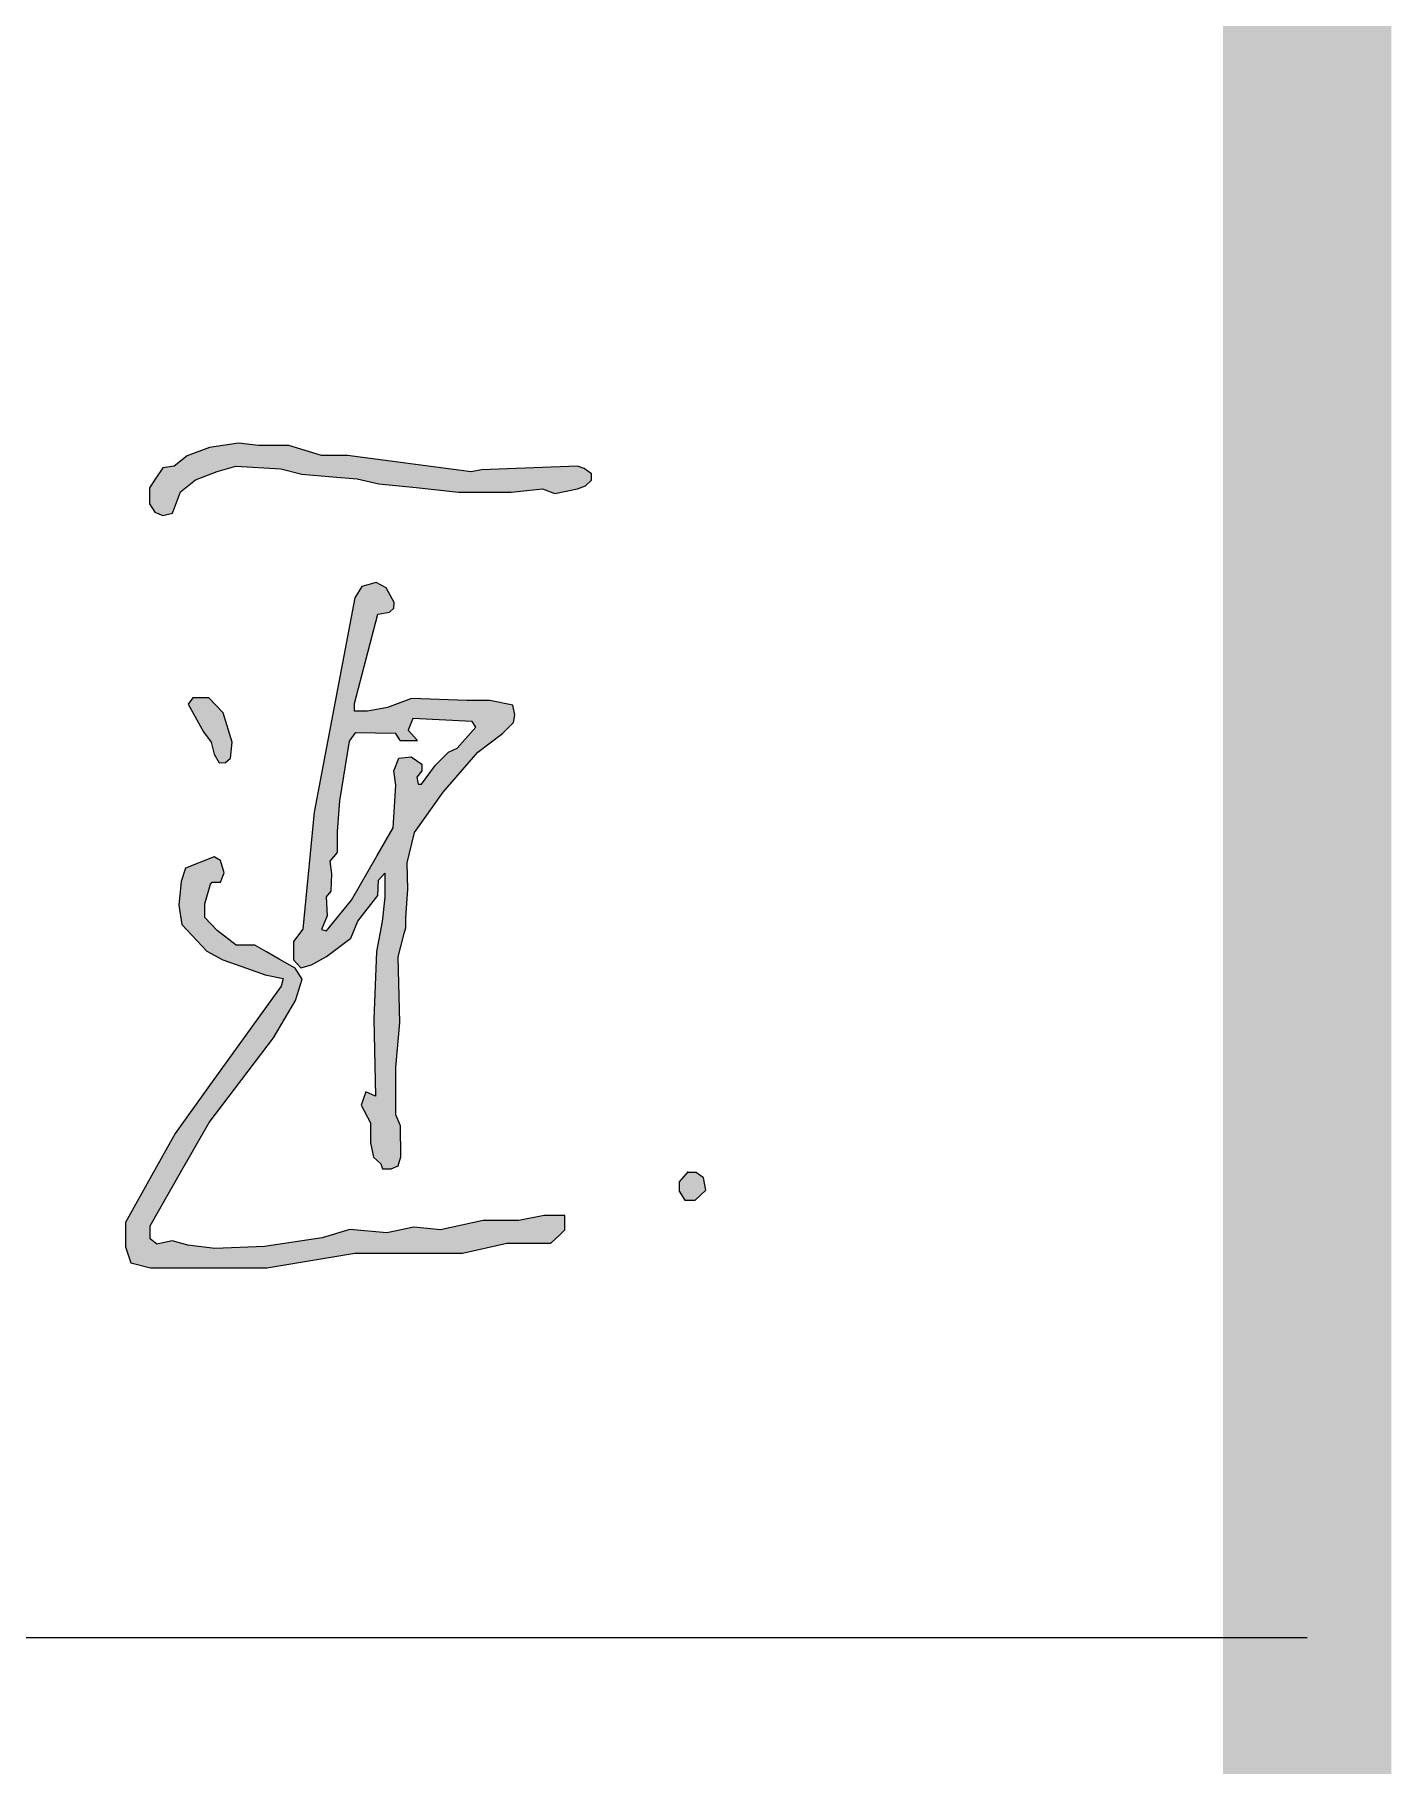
# Model space of a CAD drawing. Extents: x -417156 to 1571408, y 205758 to 1045562.
# Drawn here: x 1390286 to 1391898, y 910179 to 912235 of the extents above; entities that cross this region are included whole.
import ezdxf

# ---------------------------------------------------------------- set-up
doc = ezdxf.new("R2010")
doc.units = 0
doc.header["$LTSCALE"] = 1000
doc.header["$MEASUREMENT"] = 0
doc.layers.get('0').update_dxf_attribs({"linetype": 'CONTINUOUS'})
doc.layers.add('PUB_TITLE', color=4, linetype='CONTINUOUS')

msp = doc.modelspace()

# ---------------------------------------------------------------- hatches: boundary and pattern name
h = msp.add_hatch(color=256)
h.paths.add_polyline_path([(1389849.1, 911410), (1389858.1, 911422.8), (1389853.6, 911433.3), (1389853.7, 911449.2), (1389842.8, 911458.8), (1389831.9, 911465.8), (1389824.9, 911465.8), (1389819, 911455.7), (1389819.9, 911444.7), (1389825.5, 911372.7), (1389829.4, 911356.9), (1389827.2, 911314.8), (1389773.2, 911305.6), (1389734.8, 911296), (1389690.6, 911278.9), (1389648.6, 911262.6), (1389643.9, 911254.5), (1389647.1, 911241.8), (1389659.6, 911235.4), (1389676.4, 911226.7), (1389694, 911212.3), (1389700.1, 911216.4), (1389703.7, 911229.9), (1389687.6, 911246.6), (1389692.4, 911254.2), (1389726.4, 911267), (1389767.2, 911275.9), (1389825.1, 911288.5), (1389825.1, 911205.4), (1389822.1, 911199.9), (1389811.5, 911209.8), (1389798.8, 911209.8), (1389770.4, 911201), (1389755.8, 911178.5), (1389736.4, 911148.3), (1389731.4, 911109.5), (1389723.9, 911050.8), (1389730.4, 911018.9), (1389755.8, 911004.1), (1389795.2, 910999), (1389812.7, 911007.8), (1389799.6, 910757.4), (1389787.7, 910664.6), (1389792.4, 910652.4), (1389796.1, 910642.5), (1389813.4, 910642.5), (1389824.9, 910664.4), (1389827, 910728.7), (1389836.5, 911021.6), (1389865.4, 911039.3), (1389947, 911109.6), (1389973.9, 911143.5), (1389974, 911151.5), (1389960.6, 911145.1), (1389897.6, 911090), (1389872.3, 911070.4), (1389841.5, 911055.5), (1389850.9, 911292.4), (1389869.4, 911293.9), (1389918.1, 911306.2), (1389980.6, 911322.1), (1390004.8, 911336.2), (1390004.8, 911347.9), (1389989.1, 911360.2), (1389963.5, 911356.6), (1389925.2, 911351.2), (1389904, 911351.2), (1389890.5, 911356.7), (1389882.2, 911356.7), (1389880.6, 911351.2), (1389883.3, 911345.2), (1389905.1, 911331.2), (1389890, 911325.7), (1389855.6, 911323.6), (1389856.9, 911355.9)])
h.paths.add_polyline_path([(1389806.9, 911183.8), (1389816.2, 911177.7), (1389821.1, 911168.4), (1389813.8, 911151.3), (1389813.8, 911105.4), (1389816.2, 911037.9), (1389795.6, 911028.7), (1389789, 911025.9), (1389769.1, 911028.7), (1389759.6, 911034), (1389756.9, 911047.2), (1389753.3, 911064.8), (1389758.5, 911099.7), (1389766.6, 911141.5), (1389782.9, 911174.9)], flags=16)
h.paths.add_polyline_path([(1390162.1, 911503.6), (1390147.5, 911512), (1390124, 911515.1), (1390062.4, 911523.1), (1390032.9, 911527), (1390018.9, 911519.6), (1390009.9, 911504.9), (1390003.9, 911486.7), (1390003.9, 911463.4), (1390007, 911446.1), (1390013, 911432.9), (1390022.6, 911431.3), (1390022.6, 911451.6), (1390022.6, 911468.9), (1390029.3, 911488.6), (1390043.1, 911495.6), (1390100.7, 911489.3), (1390141.8, 911484.8), (1390156, 911474.9), (1390167.7, 911474.9), (1390175.5, 911481.5), (1390172.2, 911495.6)])
h.paths.add_polyline_path([(1390014.3, 911226), (1390024.6, 911256.5), (1390044.8, 911286.5), (1390054.6, 911311.1), (1390047, 911326.7), (1390036.9, 911326.7), (1390011.9, 911298.1), (1389993.1, 911248.2), (1389972.7, 911194.2), (1389969.9, 911149.5), (1389974, 911151.5), (1389973.9, 911143.5), (1389967.2, 911135), (1389967.8, 911105), (1389953.5, 911012.5), (1389953.5, 910992.5), (1389943.1, 910928.4), (1389946.5, 910917.4), (1389953.9, 910906.1), (1389965.3, 910906.1), (1389980.6, 910918), (1389976.5, 910935.5), (1389987.5, 910955.9), (1389994.8, 910988.1), (1389998.9, 911012.2), (1390002.7, 911009.7), (1390002.7, 911002.6), (1390003.9, 911000.3), (1390019.4, 910971), (1390046.8, 910944.8), (1390069.8, 910950), (1390098.2, 910979.4), (1390119.6, 911036.1), (1390128.1, 911079.4), (1390122.7, 911142.8), (1390171, 911180.9), (1390213.4, 911221.4), (1390229.2, 911238.3), (1390221.9, 911243.1), (1390178.2, 911213.4), (1390124.3, 911173.2), (1390122.3, 911180.6), (1390101.9, 911254.6), (1390089.6, 911276.2), (1390072, 911285.4), (1390052.7, 911265.8), (1390035.6, 911232.8), (1390014.5, 911180), (1390009.6, 911162.3), (1389998.1, 911120.6), (1389998.1, 911101.9), (1389994.7, 911082.4), (1389984.7, 911019.7), (1389980.9, 911001.5), (1389974.1, 911001.5), (1389987.3, 911073.4), (1389996.2, 911143.6), (1390004.8, 911183)])
h.paths.add_polyline_path([(1390037.8, 911206.6), (1390049.9, 911229.3), (1390061.3, 911250.6), (1390073.2, 911252.1), (1390086.5, 911205.5), (1390096.7, 911151.6), (1390038.4, 911109.5), (1390013.8, 911087.3), (1390012.1, 911077.9), (1390010.7, 911069.9), (1390004.7, 911069.4), (1390010.2, 911105.9), (1390016.3, 911131.4), (1390019.8, 911158.9), (1390025.9, 911184.2)], flags=16)
h.paths.add_polyline_path([(1390093.1, 911116.5), (1390097.5, 911113.6), (1390098.8, 911103.4), (1390098.8, 911066.4), (1390093.8, 911049.7), (1390080.3, 911004.8), (1390062.2, 910978.8), (1390052.7, 910976.1), (1390043, 910976.1), (1390031, 911002.1), (1390021.8, 911022.1), (1390026.7, 911047), (1390039.4, 911068.1), (1390065.1, 911091.2)], flags=16)
h.paths.add_polyline_path([(1390524.5, 911722.6), (1390578.2, 911719.7), (1390603.3, 911713.4), (1390640.1, 911710.3), (1390668.7, 911707.8), (1390694.7, 911701.9), (1390739, 911697.3), (1390789.4, 911692.1), (1390852, 911692.1), (1390889, 911696), (1390903.7, 911690.3), (1390930.7, 911696), (1390940.3, 911699.5), (1390947.4, 911706.1), (1390947.4, 911713.8), (1390938.6, 911720.1), (1390930.8, 911722.8), (1390837.2, 911719.1), (1390816.6, 911718.3), (1390804.3, 911716.1), (1390657.3, 911735.6), (1390626.4, 911735.6), (1390587.6, 911747.4), (1390551.8, 911747.4), (1390527.7, 911750.1), (1390493.3, 911744.9), (1390466.8, 911734.9), (1390451.3, 911722.7), (1390437.8, 911720.9), (1390429, 911707.5), (1390422, 911696.9), (1390422, 911677.9), (1390428.4, 911668.1), (1390437.8, 911664), (1390449.5, 911666.9), (1390458.8, 911692.3), (1390476.9, 911706.5), (1390502.4, 911716.3)])
h.paths.add_polyline_path([(1390509.7, 911429.7), (1390492.4, 911447.7), (1390473.7, 911447.7), (1390468.2, 911440.1), (1390486.2, 911407.2), (1390495.2, 911394.8), (1390498.9, 911380.7), (1390504.9, 911370.2), (1390512.4, 911370.9), (1390518.2, 911376), (1390520.2, 911395)])
h.paths.add_polyline_path([(1390693.4, 911546.9), (1390707.3, 911549.5), (1390712.6, 911554.3), (1390712.9, 911560.7), (1390703.3, 911578.4), (1390691.3, 911584.7), (1390674.4, 911580), (1390666.2, 911566.5), (1390617.7, 911311.6), (1390604.4, 911172.7), (1390593.2, 911158), (1390593.2, 911136.4), (1390602, 911126.7), (1390614.5, 911130.6), (1390632.4, 911140.3), (1390661.4, 911162.1), (1390669.8, 911182.1), (1390693.6, 911212.8), (1390694.2, 911230.8), (1390701.7, 911239.2), (1390701.7, 911210.9), (1390698.4, 911181.9), (1390691.7, 911146.2), (1390688.5, 911065.8), (1390690.5, 910974.5), (1390679.3, 910979.5), (1390673.5, 910963.8), (1390684.7, 910942.7), (1390684.7, 910919.1), (1390688.3, 910902), (1390696.9, 910894.1), (1390699, 910888.1), (1390709.1, 910888.1), (1390717.6, 910891.8), (1390720.9, 910902.5), (1390720.4, 910939.1), (1390714.8, 910952.1), (1390714.8, 911008.4), (1390719.4, 911062), (1390717.6, 911139.9), (1390724.9, 911167.7), (1390726.6, 911174.3), (1390726.6, 911186.1), (1390729.2, 911220.3), (1390728.2, 911251.5), (1390737, 911287.7), (1390771, 911335.6), (1390812.4, 911382.9), (1390841.7, 911405.2), (1390854.6, 911418.4), (1390856.2, 911427.4), (1390853.9, 911439), (1390826.6, 911444.4), (1390799.7, 911444.4), (1390733.5, 911446.9), (1390704.8, 911436.3), (1390681.1, 911431.6), (1390665.9, 911431.6), (1390665.9, 911440.9)])
h.paths.add_polyline_path([(1390666.6, 911406.2), (1390714.8, 911405.4), (1390719.9, 911396.8), (1390725.2, 911396.8), (1390740.7, 911396.8), (1390729.6, 911409), (1390734.9, 911422.9), (1390805.7, 911419.4), (1390810, 911412.9), (1390787.8, 911387.8), (1390777.5, 911383.1), (1390761.8, 911367.7), (1390745.3, 911345), (1390741.3, 911345), (1390739.7, 911353.5), (1390745.8, 911360.8), (1390745.8, 911368.9), (1390733.2, 911377.5), (1390718.2, 911376.1), (1390712.4, 911361), (1390715, 911343.9), (1390711.7, 911293.3), (1390692.7, 911260.3), (1390662.1, 911207.2), (1390632.4, 911170.8), (1390626.6, 911172.4), (1390633.1, 911188.8), (1390632.2, 911211.3), (1390637.7, 911218), (1390638.2, 911238.5), (1390636.5, 911253.7), (1390645.2, 911263.8), (1390645.2, 911288.7), (1390647.8, 911325.1), (1390659.5, 911396.3)], flags=16)
h.paths.add_polyline_path([(1390502.5, 911171.3), (1390487.8, 911186.5), (1390487.8, 911202.9), (1390494.6, 911226.2), (1390496.7, 911228.8), (1390506.6, 911228.8), (1390510.9, 911239.7), (1390506.4, 911254.2), (1390498.9, 911258.7), (1390464.9, 911245.1), (1390459.8, 911229.3), (1390456.8, 911201.2), (1390460.6, 911178.2), (1390490.3, 911146.7), (1390509.3, 911136.5), (1390531.8, 911128.5), (1390559.7, 911118.6), (1390581.1, 911114.1), (1390578.7, 911105.2), (1390491.6, 910984.3), (1390452.4, 910929.9), (1390424.8, 910880.4), (1390393.4, 910824.3), (1390393.4, 910795.4), (1390399.8, 910776.2), (1390423.3, 910770.5), (1390464.1, 910770.5), (1390516, 910770.5), (1390561.6, 910770.5), (1390639.9, 910783.4), (1390666.1, 910787.8), (1390721.3, 910787.8), (1390793.9, 910787.8), (1390846.7, 910799.7), (1390899, 910799.7), (1390910.1, 910810.2), (1390915.7, 910815.6), (1390915.7, 910832.8), (1390890.9, 910832.8), (1390861.1, 910826.6), (1390818.8, 910826.6), (1390767.9, 910815.5), (1390736.4, 910818.9), (1390704.2, 910812.2), (1390660.1, 910816), (1390627.4, 910806.1), (1390558.9, 910795.9), (1390499.9, 910793.6), (1390467.6, 910797.4), (1390449.1, 910802.5), (1390430.8, 910798.5), (1390423, 910804.8), (1390423, 910820.3), (1390457.5, 910880.9), (1390493, 910943.1), (1390569.5, 911043.5), (1390595.7, 911088), (1390603.5, 911113.4), (1390595.1, 911126.5), (1390576.3, 911137.2), (1390561.2, 911145.9), (1390547.1, 911153.9), (1390525.2, 911153.9)])
h.paths.add_polyline_path([(1391080.5, 910877.2), (1391071.8, 910883.8), (1391061.2, 910883.8), (1391051.6, 910872.7), (1391051.6, 910861.6), (1391058.1, 910850.7), (1391070.7, 910850.7), (1391083.1, 910862.7)])
h = msp.add_hatch(color=250)
h.paths.add_polyline_path([(1390657.3, 911735.6), (1390626.4, 911735.6), (1390587.6, 911747.4), (1390551.8, 911747.4), (1390527.7, 911750.1), (1390493.3, 911744.9), (1390466.8, 911734.9), (1390451.3, 911722.7), (1390437.8, 911720.9), (1390429, 911707.5), (1390422, 911696.9), (1390422, 911677.9), (1390428.4, 911668.1), (1390437.8, 911664), (1390449.5, 911666.9), (1390458.8, 911692.3), (1390476.9, 911706.5), (1390502.4, 911716.3), (1390524.5, 911722.6), (1390578.2, 911719.7), (1390603.3, 911713.4), (1390640.1, 911710.3), (1390668.7, 911707.8), (1390694.7, 911701.9), (1390739, 911697.3), (1390789.4, 911692.1), (1390852, 911692.1), (1390889, 911696), (1390903.7, 911690.3), (1390930.7, 911696), (1390940.3, 911699.5), (1390947.4, 911706.1), (1390947.4, 911713.8), (1390938.6, 911720.1), (1390930.8, 911722.8), (1390837.2, 911719.1), (1390816.6, 911718.3), (1390804.3, 911716.1)])
h.paths.add_polyline_path([(1390707.3, 911549.5), (1390712.6, 911554.3), (1390712.9, 911560.7), (1390703.3, 911578.4), (1390691.3, 911584.7), (1390674.4, 911580), (1390666.2, 911566.5), (1390617.7, 911311.6), (1390604.4, 911172.7), (1390593.2, 911158), (1390593.2, 911136.4), (1390602, 911126.7), (1390614.5, 911130.6), (1390632.4, 911140.3), (1390661.4, 911162.1), (1390669.8, 911182.1), (1390693.6, 911212.8), (1390694.2, 911230.8), (1390701.7, 911239.2), (1390701.7, 911210.9), (1390698.4, 911181.9), (1390691.7, 911146.2), (1390688.5, 911065.8), (1390690.5, 910974.5), (1390679.3, 910979.5), (1390673.5, 910963.8), (1390684.7, 910942.7), (1390684.7, 910919.1), (1390688.3, 910902), (1390696.9, 910894.1), (1390699, 910888.1), (1390709.1, 910888.1), (1390717.6, 910891.8), (1390720.9, 910902.5), (1390720.4, 910939.1), (1390714.8, 910952.1), (1390714.8, 911008.4), (1390719.4, 911062), (1390717.6, 911139.9), (1390724.9, 911167.7), (1390726.6, 911174.3), (1390726.6, 911186.1), (1390729.2, 911220.3), (1390728.2, 911251.5), (1390737, 911287.7), (1390771, 911335.6), (1390812.4, 911382.9), (1390841.7, 911405.2), (1390854.6, 911418.4), (1390856.2, 911427.4), (1390853.9, 911439), (1390826.6, 911444.4), (1390799.7, 911444.4), (1390733.5, 911446.9), (1390704.8, 911436.3), (1390681.1, 911431.6), (1390665.9, 911431.6), (1390665.9, 911440.9), (1390693.4, 911546.9)])
h.paths.add_polyline_path([(1390734.9, 911422.9), (1390805.7, 911419.4), (1390810, 911412.9), (1390787.8, 911387.8), (1390777.5, 911383.1), (1390761.8, 911367.7), (1390745.3, 911345), (1390741.3, 911345), (1390739.7, 911353.5), (1390745.8, 911360.8), (1390745.8, 911368.9), (1390733.2, 911377.5), (1390718.2, 911376.1), (1390712.4, 911361), (1390715, 911343.9), (1390711.7, 911293.3), (1390692.7, 911260.3), (1390662.1, 911207.2), (1390632.4, 911170.8), (1390626.6, 911172.4), (1390633.1, 911188.8), (1390632.2, 911211.3), (1390637.7, 911218), (1390638.2, 911238.5), (1390636.5, 911253.7), (1390645.2, 911263.8), (1390645.2, 911288.7), (1390647.8, 911325.1), (1390659.5, 911396.3), (1390666.6, 911406.2), (1390714.8, 911405.4), (1390719.9, 911396.8), (1390725.2, 911396.8), (1390740.7, 911396.8), (1390729.6, 911409)], flags=16)
h.paths.add_polyline_path([(1390494.6, 911226.2), (1390496.7, 911228.8), (1390506.6, 911228.8), (1390510.9, 911239.7), (1390506.4, 911254.2), (1390498.9, 911258.7), (1390464.9, 911245.1), (1390459.8, 911229.3), (1390456.8, 911201.2), (1390460.6, 911178.2), (1390490.3, 911146.7), (1390509.3, 911136.5), (1390531.8, 911128.5), (1390559.7, 911118.6), (1390581.1, 911114.1), (1390578.7, 911105.2), (1390491.6, 910984.3), (1390452.4, 910929.9), (1390424.8, 910880.4), (1390393.4, 910824.3), (1390393.4, 910795.4), (1390399.8, 910776.2), (1390423.3, 910770.5), (1390464.1, 910770.5), (1390516, 910770.5), (1390561.6, 910770.5), (1390639.9, 910783.4), (1390666.1, 910787.8), (1390721.3, 910787.8), (1390793.9, 910787.8), (1390846.7, 910799.7), (1390899, 910799.7), (1390910.1, 910810.2), (1390915.7, 910815.6), (1390915.7, 910832.8), (1390890.9, 910832.8), (1390861.1, 910826.6), (1390818.8, 910826.6), (1390767.9, 910815.5), (1390736.4, 910818.9), (1390704.2, 910812.2), (1390660.1, 910816), (1390627.4, 910806.1), (1390558.9, 910795.9), (1390499.9, 910793.6), (1390467.6, 910797.4), (1390449.1, 910802.5), (1390430.8, 910798.5), (1390423, 910804.8), (1390423, 910820.3), (1390457.5, 910880.9), (1390493, 910943.1), (1390569.5, 911043.5), (1390595.7, 911088), (1390603.5, 911113.4), (1390595.1, 911126.5), (1390576.3, 911137.2), (1390561.2, 911145.9), (1390547.1, 911153.9), (1390525.2, 911153.9), (1390502.5, 911171.3), (1390487.8, 911186.5), (1390487.8, 911202.9)])
h.paths.add_polyline_path([(1390509.7, 911429.7), (1390492.4, 911447.7), (1390473.7, 911447.7), (1390468.2, 911440.1), (1390486.2, 911407.2), (1390495.2, 911394.8), (1390498.9, 911380.7), (1390504.9, 911370.2), (1390512.4, 911370.9), (1390518.2, 911376), (1390520.2, 911395)])
h = msp.add_hatch(color=256)
h.paths.add_polyline_path([(1390502.4, 911716.3), (1390524.5, 911722.6), (1390578.2, 911719.7), (1390603.3, 911713.4), (1390640.1, 911710.3), (1390668.7, 911707.8), (1390694.7, 911701.9), (1390739, 911697.3), (1390789.4, 911692.1), (1390852, 911692.1), (1390889, 911696), (1390903.7, 911690.3), (1390930.7, 911696), (1390940.3, 911699.5), (1390947.4, 911706.1), (1390947.4, 911713.8), (1390938.6, 911720.1), (1390930.8, 911722.8), (1390837.2, 911719.1), (1390816.6, 911718.3), (1390804.3, 911716.1), (1390657.3, 911735.6), (1390626.4, 911735.6), (1390587.6, 911747.4), (1390551.8, 911747.4), (1390527.7, 911750.1), (1390493.3, 911744.9), (1390466.8, 911734.9), (1390451.3, 911722.7), (1390437.8, 911720.9), (1390429, 911707.5), (1390422, 911696.9), (1390422, 911677.9), (1390428.4, 911668.1), (1390437.8, 911664), (1390449.5, 911666.9), (1390458.8, 911692.3), (1390476.9, 911706.5)])
h.paths.add_polyline_path([(1390509.7, 911429.7), (1390492.4, 911447.7), (1390473.7, 911447.7), (1390468.2, 911440.1), (1390486.2, 911407.2), (1390495.2, 911394.8), (1390498.9, 911380.7), (1390504.9, 911370.2), (1390512.4, 911370.9), (1390518.2, 911376), (1390520.2, 911395)])
h.paths.add_polyline_path([(1390693.4, 911546.9), (1390707.3, 911549.5), (1390712.6, 911554.3), (1390712.9, 911560.7), (1390703.3, 911578.4), (1390691.3, 911584.7), (1390674.4, 911580), (1390666.2, 911566.5), (1390617.7, 911311.6), (1390604.4, 911172.7), (1390593.2, 911158), (1390593.2, 911136.4), (1390602, 911126.7), (1390614.5, 911130.6), (1390632.4, 911140.3), (1390661.4, 911162.1), (1390669.8, 911182.1), (1390693.6, 911212.8), (1390694.2, 911230.8), (1390701.7, 911239.2), (1390701.7, 911210.9), (1390698.4, 911181.9), (1390691.7, 911146.2), (1390688.5, 911065.8), (1390690.5, 910974.5), (1390679.3, 910979.5), (1390673.5, 910963.8), (1390684.7, 910942.7), (1390684.7, 910919.1), (1390688.3, 910902), (1390696.9, 910894.1), (1390699, 910888.1), (1390709.1, 910888.1), (1390717.6, 910891.8), (1390720.9, 910902.5), (1390720.4, 910939.1), (1390714.8, 910952.1), (1390714.8, 911008.4), (1390719.4, 911062), (1390717.6, 911139.9), (1390724.9, 911167.7), (1390726.6, 911174.3), (1390726.6, 911186.1), (1390729.2, 911220.3), (1390728.2, 911251.5), (1390737, 911287.7), (1390771, 911335.6), (1390812.4, 911382.9), (1390841.7, 911405.2), (1390854.6, 911418.4), (1390856.2, 911427.4), (1390853.9, 911439), (1390826.6, 911444.4), (1390799.7, 911444.4), (1390733.5, 911446.9), (1390704.8, 911436.3), (1390681.1, 911431.6), (1390665.9, 911431.6), (1390665.9, 911440.9)])
h.paths.add_polyline_path([(1390666.6, 911406.2), (1390714.8, 911405.4), (1390719.9, 911396.8), (1390725.2, 911396.8), (1390740.7, 911396.8), (1390729.6, 911409), (1390734.9, 911422.9), (1390805.7, 911419.4), (1390810, 911412.9), (1390787.8, 911387.8), (1390777.5, 911383.1), (1390761.8, 911367.7), (1390745.3, 911345), (1390741.3, 911345), (1390739.7, 911353.5), (1390745.8, 911360.8), (1390745.8, 911368.9), (1390733.2, 911377.5), (1390718.2, 911376.1), (1390712.4, 911361), (1390715, 911343.9), (1390711.7, 911293.3), (1390692.7, 911260.3), (1390662.1, 911207.2), (1390632.4, 911170.8), (1390626.6, 911172.4), (1390633.1, 911188.8), (1390632.2, 911211.3), (1390637.7, 911218), (1390638.2, 911238.5), (1390636.5, 911253.7), (1390645.2, 911263.8), (1390645.2, 911288.7), (1390647.8, 911325.1), (1390659.5, 911396.3)], flags=16)
h.paths.add_polyline_path([(1390487.8, 911202.9), (1390494.6, 911226.2), (1390496.7, 911228.8), (1390506.6, 911228.8), (1390510.9, 911239.7), (1390506.4, 911254.2), (1390498.9, 911258.7), (1390464.9, 911245.1), (1390459.8, 911229.3), (1390456.8, 911201.2), (1390460.6, 911178.2), (1390490.3, 911146.7), (1390509.3, 911136.5), (1390531.8, 911128.5), (1390559.7, 911118.6), (1390581.1, 911114.1), (1390578.7, 911105.2), (1390491.6, 910984.3), (1390452.4, 910929.9), (1390424.8, 910880.4), (1390393.4, 910824.3), (1390393.4, 910795.4), (1390399.8, 910776.2), (1390423.3, 910770.5), (1390464.1, 910770.5), (1390516, 910770.5), (1390561.6, 910770.5), (1390639.9, 910783.4), (1390666.1, 910787.8), (1390721.3, 910787.8), (1390793.9, 910787.8), (1390846.7, 910799.7), (1390899, 910799.7), (1390910.1, 910810.2), (1390915.7, 910815.6), (1390915.7, 910832.8), (1390890.9, 910832.8), (1390861.1, 910826.6), (1390818.8, 910826.6), (1390767.9, 910815.5), (1390736.4, 910818.9), (1390704.2, 910812.2), (1390660.1, 910816), (1390627.4, 910806.1), (1390558.9, 910795.9), (1390499.9, 910793.6), (1390467.6, 910797.4), (1390449.1, 910802.5), (1390430.8, 910798.5), (1390423, 910804.8), (1390423, 910820.3), (1390457.5, 910880.9), (1390493, 910943.1), (1390569.5, 911043.5), (1390595.7, 911088), (1390603.5, 911113.4), (1390595.1, 911126.5), (1390576.3, 911137.2), (1390561.2, 911145.9), (1390547.1, 911153.9), (1390525.2, 911153.9), (1390502.5, 911171.3), (1390487.8, 911186.5)])
for color, points in [(250, [(1391080.5, 910877.2), (1391071.8, 910883.8), (1391061.2, 910883.8), (1391051.6, 910872.7), (1391051.6, 910861.6), (1391058.1, 910850.7), (1391070.7, 910850.7), (1391083.1, 910862.7)]), (256, [(1391071.8, 910883.8), (1391061.2, 910883.8), (1391051.6, 910872.7), (1391051.6, 910861.6), (1391058.1, 910850.7), (1391070.7, 910850.7), (1391083.1, 910862.7), (1391080.5, 910877.2)])]:
    msp.add_hatch(color=color).paths.add_polyline_path(points)

# ---------------------------------------------------------------- linework, layer by layer
for p, q in [((1390493.3, 911744.9), (1390466.8, 911734.9)), ((1390527.7, 911750.1), (1390493.3, 911744.9)), ((1390551.8, 911747.4), (1390527.7, 911750.1)), ((1390587.6, 911747.4), (1390551.8, 911747.4)), ((1390626.4, 911735.6), (1390587.6, 911747.4)), ((1390437.8, 911720.9), (1390429, 911707.5)), ((1390451.3, 911722.7), (1390437.8, 911720.9)), ((1390466.8, 911734.9), (1390451.3, 911722.7)), ((1390502.4, 911716.3), (1390524.5, 911722.6)), ((1390524.5, 911722.6), (1390578.2, 911719.7)), ((1390578.2, 911719.7), (1390603.3, 911713.4)), ((1390657.3, 911735.6), (1390626.4, 911735.6)), ((1390804.3, 911716.1), (1390657.3, 911735.6)), ((1390930.8, 911722.8), (1390837.2, 911719.1)), ((1390938.6, 911720.1), (1390930.8, 911722.8)), ((1390947.4, 911713.8), (1390938.6, 911720.1)), ((1390429, 911707.5), (1390422, 911696.9)), ((1390458.8, 911692.3), (1390476.9, 911706.5)), ((1390476.9, 911706.5), (1390502.4, 911716.3)), ((1390603.3, 911713.4), (1390640.1, 911710.3)), ((1390640.1, 911710.3), (1390668.7, 911707.8)), ((1390668.7, 911707.8), (1390694.7, 911701.9)), ((1390694.7, 911701.9), (1390739, 911697.3)), ((1390816.6, 911718.3), (1390804.3, 911716.1)), ((1390837.2, 911719.1), (1390816.6, 911718.3)), ((1390930.7, 911696), (1390940.3, 911699.5)), ((1390940.3, 911699.5), (1390947.4, 911706.1)), ((1390947.4, 911706.1), (1390947.4, 911713.8)), ((1390422, 911696.9), (1390422, 911677.9)), ((1390449.5, 911666.9), (1390458.8, 911692.3)), ((1390739, 911697.3), (1390789.4, 911692.1)), ((1390789.4, 911692.1), (1390852, 911692.1)), ((1390852, 911692.1), (1390889, 911696)), ((1390889, 911696), (1390903.7, 911690.3)), ((1390903.7, 911690.3), (1390930.7, 911696)), ((1390422, 911677.9), (1390428.4, 911668.1)), ((1390428.4, 911668.1), (1390437.8, 911664)), ((1390437.8, 911664), (1390449.5, 911666.9)), ((1390674.4, 911580), (1390666.2, 911566.5)), ((1390691.3, 911584.7), (1390674.4, 911580)), ((1390703.3, 911578.4), (1390691.3, 911584.7)), ((1390712.9, 911560.7), (1390703.3, 911578.4)), ((1390666.2, 911566.5), (1390617.7, 911311.6)), ((1390712.6, 911554.3), (1390712.9, 911560.7)), ((1390665.9, 911440.9), (1390693.4, 911546.9)), ((1390693.4, 911546.9), (1390707.3, 911549.5)), ((1390707.3, 911549.5), (1390712.6, 911554.3)), ((1390473.7, 911447.7), (1390468.2, 911440.1)), ((1390468.2, 911440.1), (1390486.2, 911407.2)), ((1390492.4, 911447.7), (1390473.7, 911447.7)), ((1390509.7, 911429.7), (1390492.4, 911447.7)), ((1390665.9, 911431.6), (1390665.9, 911440.9)), ((1390704.8, 911436.3), (1390681.1, 911431.6)), ((1390733.5, 911446.9), (1390704.8, 911436.3)), ((1390799.7, 911444.4), (1390733.5, 911446.9)), ((1390826.6, 911444.4), (1390799.7, 911444.4)), ((1390853.9, 911439), (1390826.6, 911444.4)), ((1390856.2, 911427.4), (1390853.9, 911439)), ((1390520.2, 911395), (1390509.7, 911429.7)), ((1390681.1, 911431.6), (1390665.9, 911431.6)), ((1390734.9, 911422.9), (1390729.6, 911409)), ((1390805.7, 911419.4), (1390734.9, 911422.9)), ((1390787.8, 911387.8), (1390810, 911412.9)), ((1390810, 911412.9), (1390805.7, 911419.4)), ((1390841.7, 911405.2), (1390854.6, 911418.4)), ((1390854.6, 911418.4), (1390856.2, 911427.4)), ((1390486.2, 911407.2), (1390495.2, 911394.8)), ((1390495.2, 911394.8), (1390498.9, 911380.7)), ((1390518.2, 911376), (1390520.2, 911395)), ((1390659.5, 911396.3), (1390647.8, 911325.1)), ((1390666.6, 911406.2), (1390659.5, 911396.3)), ((1390714.8, 911405.4), (1390666.6, 911406.2)), ((1390719.9, 911396.8), (1390714.8, 911405.4)), ((1390719.9, 911396.8), (1390725.2, 911396.8)), ((1390725.2, 911396.8), (1390740.7, 911396.8)), ((1390740.7, 911396.8), (1390729.6, 911409)), ((1390812.4, 911382.9), (1390841.7, 911405.2)), ((1390498.9, 911380.7), (1390504.9, 911370.2)), ((1390504.9, 911370.2), (1390512.4, 911370.9)), ((1390512.4, 911370.9), (1390518.2, 911376)), ((1390712.4, 911361), (1390718.2, 911376.1)), ((1390718.2, 911376.1), (1390733.2, 911377.5)), ((1390733.2, 911377.5), (1390745.8, 911368.9)), ((1390761.8, 911367.7), (1390777.5, 911383.1)), ((1390771, 911335.6), (1390812.4, 911382.9)), ((1390777.5, 911383.1), (1390787.8, 911387.8)), ((1390715, 911343.9), (1390712.4, 911361)), ((1390745.8, 911360.8), (1390739.7, 911353.5)), ((1390739.7, 911353.5), (1390741.3, 911345)), ((1390745.3, 911345), (1390761.8, 911367.7)), ((1390745.8, 911368.9), (1390745.8, 911360.8)), ((1390711.7, 911293.3), (1390715, 911343.9)), ((1390737, 911287.7), (1390771, 911335.6)), ((1390741.3, 911345), (1390745.3, 911345)), ((1390617.7, 911311.6), (1390604.4, 911172.7)), ((1390647.8, 911325.1), (1390645.2, 911288.7)), ((1390645.2, 911288.7), (1390645.2, 911263.8)), ((1390692.7, 911260.3), (1390711.7, 911293.3)), ((1390728.2, 911251.5), (1390737, 911287.7)), ((1390498.9, 911258.7), (1390464.9, 911245.1)), ((1390506.4, 911254.2), (1390498.9, 911258.7)), ((1390510.9, 911239.7), (1390506.4, 911254.2)), ((1390645.2, 911263.8), (1390636.5, 911253.7)), ((1390636.5, 911253.7), (1390638.2, 911238.5)), ((1390662.1, 911207.2), (1390692.7, 911260.3)), ((1390729.2, 911220.3), (1390728.2, 911251.5)), ((1390459.8, 911229.3), (1390456.8, 911201.2)), ((1390464.9, 911245.1), (1390459.8, 911229.3)), ((1390487.8, 911202.9), (1390494.6, 911226.2)), ((1390494.6, 911226.2), (1390496.7, 911228.8)), ((1390496.7, 911228.8), (1390506.6, 911228.8)), ((1390506.6, 911228.8), (1390510.9, 911239.7)), ((1390638.2, 911238.5), (1390637.7, 911218)), ((1390693.6, 911212.8), (1390694.2, 911230.8)), ((1390694.2, 911230.8), (1390701.7, 911239.2)), ((1390701.7, 911239.2), (1390701.7, 911210.9)), ((1390637.7, 911218), (1390632.2, 911211.3)), ((1390632.2, 911211.3), (1390633.1, 911188.8)), ((1390632.4, 911170.8), (1390662.1, 911207.2)), ((1390669.8, 911182.1), (1390693.6, 911212.8)), ((1390701.7, 911210.9), (1390698.4, 911181.9)), ((1390726.6, 911186.1), (1390729.2, 911220.3)), ((1390456.8, 911201.2), (1390460.6, 911178.2)), ((1390487.8, 911186.5), (1390487.8, 911202.9)), ((1390502.5, 911171.3), (1390487.8, 911186.5)), ((1390633.1, 911188.8), (1390626.6, 911172.4)), ((1390726.6, 911174.3), (1390726.6, 911186.1)), ((1390460.6, 911178.2), (1390490.3, 911146.7)), ((1390525.2, 911153.9), (1390502.5, 911171.3)), ((1390604.4, 911172.7), (1390593.2, 911158)), ((1390626.6, 911172.4), (1390632.4, 911170.8)), ((1390661.4, 911162.1), (1390669.8, 911182.1)), ((1390698.4, 911181.9), (1390691.7, 911146.2)), ((1390717.6, 911139.9), (1390724.9, 911167.7)), ((1390724.9, 911167.7), (1390726.6, 911174.3)), ((1390490.3, 911146.7), (1390509.3, 911136.5)), ((1390547.1, 911153.9), (1390525.2, 911153.9)), ((1390561.2, 911145.9), (1390547.1, 911153.9)), ((1390576.3, 911137.2), (1390561.2, 911145.9)), ((1390593.2, 911158), (1390593.2, 911136.4)), ((1390632.4, 911140.3), (1390661.4, 911162.1)), ((1390691.7, 911146.2), (1390688.5, 911065.8)), ((1390509.3, 911136.5), (1390531.8, 911128.5)), ((1390531.8, 911128.5), (1390559.7, 911118.6)), ((1390595.1, 911126.5), (1390576.3, 911137.2)), ((1390593.2, 911136.4), (1390602, 911126.7)), ((1390603.5, 911113.4), (1390595.1, 911126.5)), ((1390602, 911126.7), (1390614.5, 911130.6)), ((1390614.5, 911130.6), (1390632.4, 911140.3)), ((1390719.4, 911062), (1390717.6, 911139.9)), ((1390578.7, 911105.2), (1390491.6, 910984.3)), ((1390559.7, 911118.6), (1390581.1, 911114.1)), ((1390581.1, 911114.1), (1390578.7, 911105.2)), ((1390595.7, 911088), (1390603.5, 911113.4)), ((1390569.5, 911043.5), (1390595.7, 911088)), ((1390688.5, 911065.8), (1390690.5, 910974.5)), ((1390714.8, 911008.4), (1390719.4, 911062)), ((1390493, 910943.1), (1390569.5, 911043.5)), ((1390714.8, 910952.1), (1390714.8, 911008.4)), ((1390491.6, 910984.3), (1390452.4, 910929.9)), ((1390679.3, 910979.5), (1390673.5, 910963.8)), ((1390690.5, 910974.5), (1390679.3, 910979.5)), ((1390673.5, 910963.8), (1390684.7, 910942.7)), ((1390457.5, 910880.9), (1390493, 910943.1)), ((1390684.7, 910942.7), (1390684.7, 910919.1)), ((1390720.4, 910939.1), (1390714.8, 910952.1)), ((1390720.9, 910902.5), (1390720.4, 910939.1)), ((1390452.4, 910929.9), (1390424.8, 910880.4)), ((1390684.7, 910919.1), (1390688.3, 910902)), ((1390688.3, 910902), (1390696.9, 910894.1)), ((1390717.6, 910891.8), (1390720.9, 910902.5)), ((1390424.8, 910880.4), (1390393.4, 910824.3)), ((1390423, 910820.3), (1390457.5, 910880.9)), ((1390696.9, 910894.1), (1390699, 910888.1)), ((1390699, 910888.1), (1390709.1, 910888.1)), ((1390709.1, 910888.1), (1390717.6, 910891.8)), ((1391062.2, 910885), (1391051.6, 910872.7)), ((1391071.8, 910883.8), (1391061.2, 910883.8)), ((1391080.5, 910877.2), (1391071.8, 910883.8)), ((1391083.1, 910862.7), (1391080.5, 910877.2)), ((1391051.6, 910872.7), (1391051.6, 910861.6)), ((1391051.6, 910861.6), (1391058.1, 910850.7)), ((1391070.7, 910850.7), (1391083.1, 910862.7)), ((1391058.1, 910850.7), (1391070.7, 910850.7)), ((1390393.4, 910824.3), (1390393.4, 910795.4)), ((1390423, 910804.8), (1390423, 910820.3)), ((1390660.1, 910816), (1390627.4, 910806.1)), ((1390704.2, 910812.2), (1390660.1, 910816)), ((1390736.4, 910818.9), (1390704.2, 910812.2)), ((1390767.9, 910815.5), (1390736.4, 910818.9)), ((1390818.8, 910826.6), (1390767.9, 910815.5)), ((1390861.1, 910826.6), (1390818.8, 910826.6)), ((1390890.9, 910832.8), (1390861.1, 910826.6)), ((1390915.7, 910832.8), (1390890.9, 910832.8)), ((1390910.1, 910810.2), (1390915.7, 910815.6)), ((1390915.7, 910815.6), (1390915.7, 910832.8)), ((1390393.4, 910795.4), (1390399.8, 910776.2)), ((1390430.8, 910798.5), (1390423, 910804.8)), ((1390449.1, 910802.5), (1390430.8, 910798.5)), ((1390467.6, 910797.4), (1390449.1, 910802.5)), ((1390499.9, 910793.6), (1390467.6, 910797.4)), ((1390558.9, 910795.9), (1390499.9, 910793.6)), ((1390627.4, 910806.1), (1390558.9, 910795.9)), ((1390793.9, 910787.8), (1390846.7, 910799.7)), ((1390846.7, 910799.7), (1390899, 910799.7)), ((1390899, 910799.7), (1390910.1, 910810.2)), ((1390399.8, 910776.2), (1390423.3, 910770.5)), ((1390561.6, 910770.5), (1390639.9, 910783.4)), ((1390639.9, 910783.4), (1390666.1, 910787.8)), ((1390666.1, 910787.8), (1390721.3, 910787.8)), ((1390721.3, 910787.8), (1390793.9, 910787.8)), ((1390423.3, 910770.5), (1390464.1, 910770.5)), ((1390464.1, 910770.5), (1390516, 910770.5)), ((1390516, 910770.5), (1390561.6, 910770.5))]:
    msp.add_line(p, q)
at = {"layer": 'PUB_TITLE', "color": 4}
msp.add_line((1380797.9, 910331.3), (1391797.9, 910331.3), dxfattribs=at)
at = {"layer": 'PUB_TITLE', "const_width": 200}
msp.add_lwpolyline([(1230597.9, 869803.1), (1391797.9, 869803.1), (1391797.9, 984603.1), (1230597.9, 984603.1)], close=True, dxfattribs=at)

doc.saveas('drawing.dxf')
